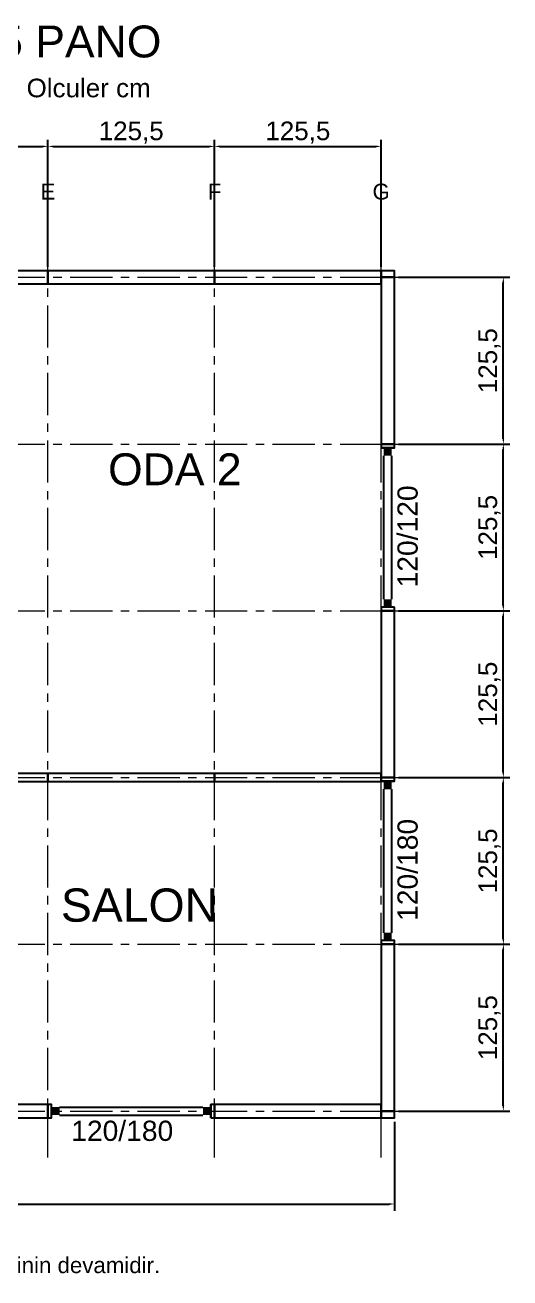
# Model space of a CAD drawing. Header units: centimetres. Extents: x -120 to 1933, y -1067 to 822.
# Drawn here: x 495 to 860, y -121 to 822 of the extents above; entities that cross this region are included whole.
import ezdxf
from ezdxf.enums import TextEntityAlignment as Align

# ---------------------------------------------------------------- set-up
doc = ezdxf.new("R2010")
doc.units = ezdxf.units.CM
doc.linetypes.add('CENTER', pattern=[50.8, 31.75, -6.35, 6.35, -6.35])
doc.layers.add('AKS', color=4, linetype='CENTER', lineweight=13)
for name, color, linetype in [('AKS_YAZI', 4, 'Continuous'), ('DIS_DUVAR_100', 30, 'Continuous'), ('IC_DUVAR_60', 30, 'Continuous'), ('KOSE_PROFIL_100', 8, 'Continuous'), ('ODA_ADLARI', 7, 'Continuous'), ('OLCULER', 7, 'Continuous'), ('PENCERE', 10, 'Continuous')]:
    doc.layers.add(name, color=color, linetype=linetype)
doc.styles.get("Standard").update_dxf_attribs({"font": 'Arial.ttf'})
doc.dimstyles.new('ISO-25', dxfattribs={"dimtxt": 2.5, "dimasz": 2.5, "dimexe": 1.25, "dimexo": 0.625, "dimtad": 1, "dimtxsty": 'Standard', "dimcen": 2.5, "dimadec": 0, "dimazin": 0, "dimtfac": 1, "dimtmove": 0, "dimatfit": 3, "dimfxl": 1, "dimarcsym": 0})

# ---------------------------------------------------------------- blocks, each defined once
blk = doc.blocks.new('BOM_D01_DIS_DOLU_1255_H')
blk.add_lwpolyline([(0, 0), (125.5, 0), (125.5, 10), (0, 10)], close=True)
blk = doc.blocks.new('BOM_P02_PENCERE_1200x1800')
at = {"layer": 'PENCERE', "color": 1}
for p, q in [((53839.87, 6703.82), (53839.87, 6713.82)), ((53845.87, 6711.82), (53953.87, 6711.82)), ((53845.87, 6705.82), (53953.87, 6705.82)), ((53959.87, 6703.82), (53959.87, 6713.82))]:
    blk.add_line(p, q, dxfattribs=at)
for points in [[(53839.87, 6705.82), (53845.87, 6705.82), (53839.87, 6711.82), (53845.87, 6711.82)], [(53959.87, 6705.82), (53953.87, 6705.82), (53959.87, 6711.82), (53953.87, 6711.82)]]:
    blk.add_solid(points, dxfattribs=at)
at = {"layer": 'PENCERE', "color": 0, "lineweight": 25}
blk.add_text('120/180', height=15.217, dxfattribs=at).set_placement((53854.7, 6686.34))
blk = doc.blocks.new('BOM_D03_DIS_P120180_1255_H')
for points in [[(0, 0), (2.75, 0), (2.75, 10), (0, 10)], [(122.75, 0), (125.5, 0), (125.5, 10), (122.75, 10)]]:
    blk.add_lwpolyline(points, close=True)
blk.add_blockref('BOM_P02_PENCERE_1200x1800', (-53837.12, -6703.82))
blk = doc.blocks.new('BOM_D01_DIS_DOLU_1255_V')
blk.add_lwpolyline([(0, 0), (10, 0), (10, 125.5), (0, 125.5)], close=True)
blk = doc.blocks.new('BOM_D03_DIS_P120180_1255_V')
for points in [[(0, 122.75), (10, 122.75), (10, 125.5), (0, 125.5)], [(0, 0), (10, 0), (10, 2.75), (0, 2.75)]]:
    blk.add_lwpolyline(points, close=True)
at = {"rotation": 90}
blk.add_blockref('BOM_P02_PENCERE_1200x1800', (6713.82, -53837.12), dxfattribs=at)
blk = doc.blocks.new('BOM_P01_PENCERE_1200x1200')
at = {"layer": 'PENCERE', "color": 1}
for p, q in [((53387.01, 8192.86), (53397.01, 8192.86)), ((53389.01, 8186.86), (53389.01, 8078.86)), ((53395.01, 8186.86), (53395.01, 8078.86)), ((53387.01, 8072.86), (53397.01, 8072.86))]:
    blk.add_line(p, q, dxfattribs=at)
for points in [[(53389.01, 8192.86), (53389.01, 8186.86), (53395.01, 8192.86), (53395.01, 8186.86)], [(53389.01, 8072.86), (53389.01, 8078.86), (53395.01, 8072.86), (53395.01, 8078.86)]]:
    blk.add_solid(points, dxfattribs=at)
at = {"layer": 'PENCERE', "color": 0, "lineweight": 25}
blk.add_text('120/120', height=15.217, rotation=270, dxfattribs=at).set_placement((53369.52, 8178.03))
blk = doc.blocks.new('BOM_D02_DIS_P120120_1255_V')
for points in [[(0, 122.75), (10, 122.75), (10, 125.5), (0, 125.5)], [(0, 0), (10, 0), (10, 2.75), (0, 2.75)]]:
    blk.add_lwpolyline(points, close=True)
blk.add_blockref('BOM_P01_PENCERE_1200x1200', (-53387.01, -8070.11))
blk = doc.blocks.new('BOM_B02_DIS_KOSE_100x50')
blk.add_lwpolyline([(0, 0), (10, 0), (10, 5), (0, 5)], close=True)
blk = doc.blocks.new('BOM_I01_IC_DOLU_1255_H')
blk.add_lwpolyline([(0, 0), (125.5, 0), (125.5, 6), (0, 6)], close=True)
blk = doc.blocks.new('*D47')
at = {"layer": 'Defpoints', "color": 0, "transparency": 16777216}
for p in [(0, 0), (773, 0), (773, -65)]:
    blk.add_point(p, dxfattribs=at)
at = {"layer": 'OLCULER', "color": 0, "lineweight": -2, "transparency": 16777216}
for p, q in [((0, -3), (0, -70)), ((773, -3), (773, -70)), ((4, -65), (769, -65))]:
    blk.add_line(p, q, dxfattribs=at)
at = {"layer": 'OLCULER', "color": 0, "transparency": 16777216}
for points in [[(4, -64.33), (4, -65.67), (0, -65)], [(769, -64.33), (769, -65.67), (773, -65)]]:
    blk.add_solid(points, dxfattribs=at)
at = {"layer": 'OLCULER', "color": 0, "transparency": 16777216, "insert": (386.5, -55.85), "char_height": 14, "attachment_point": 5}
blk.add_mtext('773', dxfattribs=at)
blk = doc.blocks.new('*D52')
at = {"layer": 'Defpoints', "color": 0, "transparency": 16777216}
for p in [(512, 731), (386.5, 637.5), (512, 637.5)]:
    blk.add_point(p, dxfattribs=at)
at = {"layer": 'OLCULER', "color": 0, "lineweight": -2, "transparency": 16777216}
for p, q in [((386.5, 640.5), (386.5, 736)), ((512, 640.5), (512, 736)), ((390.5, 731), (508, 731))]:
    blk.add_line(p, q, dxfattribs=at)
at = {"layer": 'OLCULER', "color": 0, "transparency": 16777216}
for points in [[(390.5, 731.67), (390.5, 730.33), (386.5, 731)], [(508, 731.67), (508, 730.33), (512, 731)]]:
    blk.add_solid(points, dxfattribs=at)
at = {"layer": 'OLCULER', "color": 0, "transparency": 16777216, "insert": (449.25, 741.41), "char_height": 14, "attachment_point": 5}
blk.add_mtext('125,5', dxfattribs=at)
blk = doc.blocks.new('*D53')
at = {"layer": 'Defpoints', "color": 0, "transparency": 16777216}
for p in [(637.5, 731), (512, 637.5), (637.5, 637.5)]:
    blk.add_point(p, dxfattribs=at)
at = {"layer": 'OLCULER', "color": 0, "lineweight": -2, "transparency": 16777216}
for p, q in [((512, 640.5), (512, 736)), ((637.5, 640.5), (637.5, 736)), ((516, 731), (633.5, 731))]:
    blk.add_line(p, q, dxfattribs=at)
at = {"layer": 'OLCULER', "color": 0, "transparency": 16777216}
for points in [[(516, 731.67), (516, 730.33), (512, 731)], [(633.5, 731.67), (633.5, 730.33), (637.5, 731)]]:
    blk.add_solid(points, dxfattribs=at)
at = {"layer": 'OLCULER', "color": 0, "transparency": 16777216, "insert": (574.75, 741.41), "char_height": 14, "attachment_point": 5}
blk.add_mtext('125,5', dxfattribs=at)
blk = doc.blocks.new('*D54')
at = {"layer": 'Defpoints', "color": 0, "transparency": 16777216}
for p in [(763, 731), (637.5, 637.5), (763, 637.5)]:
    blk.add_point(p, dxfattribs=at)
at = {"layer": 'OLCULER', "color": 0, "lineweight": -2, "transparency": 16777216}
for p, q in [((637.5, 640.5), (637.5, 736)), ((763, 640.5), (763, 736)), ((641.5, 731), (759, 731))]:
    blk.add_line(p, q, dxfattribs=at)
at = {"layer": 'OLCULER', "color": 0, "transparency": 16777216}
for points in [[(641.5, 731.67), (641.5, 730.33), (637.5, 731)], [(759, 731.67), (759, 730.33), (763, 731)]]:
    blk.add_solid(points, dxfattribs=at)
at = {"layer": 'OLCULER', "color": 0, "transparency": 16777216, "insert": (700.25, 741.41), "char_height": 14, "attachment_point": 5}
blk.add_mtext('125,5', dxfattribs=at)
blk = doc.blocks.new('*D55')
at = {"layer": 'Defpoints', "color": 0, "transparency": 16777216}
for p in [(773, 130.5), (855, 130.5), (773, 5)]:
    blk.add_point(p, dxfattribs=at)
at = {"layer": 'OLCULER', "color": 0, "lineweight": -2, "transparency": 16777216}
for p, q in [((776, 130.5), (860, 130.5)), ((855, 9), (855, 126.5)), ((776, 5), (860, 5))]:
    blk.add_line(p, q, dxfattribs=at)
at = {"layer": 'OLCULER', "color": 0, "transparency": 16777216}
for points in [[(854.33, 126.5), (855.67, 126.5), (855, 130.5)], [(854.33, 9), (855.67, 9), (855, 5)]]:
    blk.add_solid(points, dxfattribs=at)
at = {"layer": 'OLCULER', "color": 0, "transparency": 16777216, "insert": (844.59, 67.75), "char_height": 14, "attachment_point": 5, "rotation": 90}
blk.add_mtext('125,5', dxfattribs=at)
blk = doc.blocks.new('*D56')
at = {"layer": 'Defpoints', "color": 0, "transparency": 16777216}
for p in [(773, 256), (855, 256), (773, 130.5)]:
    blk.add_point(p, dxfattribs=at)
at = {"layer": 'OLCULER', "color": 0, "lineweight": -2, "transparency": 16777216}
for p, q in [((776, 256), (860, 256)), ((855, 134.5), (855, 252)), ((776, 130.5), (860, 130.5))]:
    blk.add_line(p, q, dxfattribs=at)
at = {"layer": 'OLCULER', "color": 0, "transparency": 16777216}
for points in [[(854.33, 252), (855.67, 252), (855, 256)], [(854.33, 134.5), (855.67, 134.5), (855, 130.5)]]:
    blk.add_solid(points, dxfattribs=at)
at = {"layer": 'OLCULER', "color": 0, "transparency": 16777216, "insert": (844.59, 193.25), "char_height": 14, "attachment_point": 5, "rotation": 90}
blk.add_mtext('125,5', dxfattribs=at)
blk = doc.blocks.new('*D57')
at = {"layer": 'Defpoints', "color": 0, "transparency": 16777216}
for p in [(773, 381.5), (855, 381.5), (773, 256)]:
    blk.add_point(p, dxfattribs=at)
at = {"layer": 'OLCULER', "color": 0, "lineweight": -2, "transparency": 16777216}
for p, q in [((776, 381.5), (860, 381.5)), ((855, 260), (855, 377.5)), ((776, 256), (860, 256))]:
    blk.add_line(p, q, dxfattribs=at)
at = {"layer": 'OLCULER', "color": 0, "transparency": 16777216}
for points in [[(854.33, 377.5), (855.67, 377.5), (855, 381.5)], [(854.33, 260), (855.67, 260), (855, 256)]]:
    blk.add_solid(points, dxfattribs=at)
at = {"layer": 'OLCULER', "color": 0, "transparency": 16777216, "insert": (844.59, 318.75), "char_height": 14, "attachment_point": 5, "rotation": 90}
blk.add_mtext('125,5', dxfattribs=at)
blk = doc.blocks.new('*D58')
at = {"layer": 'Defpoints', "color": 0, "transparency": 16777216}
for p in [(773, 507), (855, 507), (773, 381.5)]:
    blk.add_point(p, dxfattribs=at)
at = {"layer": 'OLCULER', "color": 0, "lineweight": -2, "transparency": 16777216}
for p, q in [((776, 507), (860, 507)), ((855, 385.5), (855, 503)), ((776, 381.5), (860, 381.5))]:
    blk.add_line(p, q, dxfattribs=at)
at = {"layer": 'OLCULER', "color": 0, "transparency": 16777216}
for points in [[(854.33, 503), (855.67, 503), (855, 507)], [(854.33, 385.5), (855.67, 385.5), (855, 381.5)]]:
    blk.add_solid(points, dxfattribs=at)
at = {"layer": 'OLCULER', "color": 0, "transparency": 16777216, "insert": (844.59, 444.25), "char_height": 14, "attachment_point": 5, "rotation": 90}
blk.add_mtext('125,5', dxfattribs=at)
blk = doc.blocks.new('*D59')
at = {"layer": 'Defpoints', "color": 0, "transparency": 16777216}
for p in [(773, 632.5), (855, 632.5), (773, 507)]:
    blk.add_point(p, dxfattribs=at)
at = {"layer": 'OLCULER', "color": 0, "lineweight": -2, "transparency": 16777216}
for p, q in [((776, 632.5), (860, 632.5)), ((855, 511), (855, 628.5)), ((776, 507), (860, 507))]:
    blk.add_line(p, q, dxfattribs=at)
at = {"layer": 'OLCULER', "color": 0, "transparency": 16777216}
for points in [[(854.33, 628.5), (855.67, 628.5), (855, 632.5)], [(854.33, 511), (855.67, 511), (855, 507)]]:
    blk.add_solid(points, dxfattribs=at)
at = {"layer": 'OLCULER', "color": 0, "transparency": 16777216, "insert": (844.59, 569.75), "char_height": 14, "attachment_point": 5, "rotation": 90}
blk.add_mtext('125,5', dxfattribs=at)

msp = doc.modelspace()

# ---------------------------------------------------------------- linework, layer by layer
at = {"layer": 'AKS'}
for p, q in [((512, -30), (512, 675)), ((637.5, -30), (637.5, 675)), ((763, -30), (763, 675)), ((-30, 632.5), (800, 632.5)), ((-30, 507), (800, 507)), ((-30, 381.5), (800, 381.5)), ((-30, 256), (800, 256)), ((-30, 130.5), (800, 130.5)), ((-30, 5), (800, 5))]:
    msp.add_line(p, q, dxfattribs=at)

# ---------------------------------------------------------------- block references
at = {"layer": 'DIS_DUVAR_100'}
for name, p in [('BOM_D01_DIS_DOLU_1255_H', (386.5, 627.5)), ('BOM_D01_DIS_DOLU_1255_H', (512, 627.5)), ('BOM_D01_DIS_DOLU_1255_H', (637.5, 627.5)), ('BOM_D01_DIS_DOLU_1255_V', (763, 507)), ('BOM_D01_DIS_DOLU_1255_V', (763, 256)), ('BOM_D03_DIS_P120180_1255_V', (763, 130.5)), ('BOM_D01_DIS_DOLU_1255_V', (763, 5)), ('BOM_D01_DIS_DOLU_1255_H', (386.5, 0)), ('BOM_D03_DIS_P120180_1255_H', (512, 0)), ('BOM_D01_DIS_DOLU_1255_H', (637.5, 0))]:
    msp.add_blockref(name, p, dxfattribs=at)
at = {"layer": 'DIS_DUVAR_100', "rotation": 180}
msp.add_blockref('BOM_D02_DIS_P120120_1255_V', (773, 507), dxfattribs=at)
at = {"layer": 'IC_DUVAR_60'}
for p in [(386.5, 253), (512, 253), (637.5, 253)]:
    msp.add_blockref('BOM_I01_IC_DOLU_1255_H', p, dxfattribs=at)
at = {"layer": 'KOSE_PROFIL_100'}
for p in [(763, 632.5), (763, 0)]:
    msp.add_blockref('BOM_B02_DIS_KOSE_100x50', p, dxfattribs=at)

# ---------------------------------------------------------------- texts
at = {"layer": 'AKS_YAZI'}
for s, p in [('E', (512, 697)), ('F', (637.5, 697)), ('G', (763, 697))]:
    msp.add_text(s, height=12, dxfattribs=at).set_placement(p, align=Align.MIDDLE_CENTER)
at = {"layer": 'ODA_ADLARI'}
for s, height, p in [('CUMBALI 2+1 - 6 x 5 PANO', 24, (386.5, 810)), ('On cephe 6 pano | Derinlik 5 pano | Olculer cm', 14, (386.5, 775)), ('ODA 2', 24, (607.625, 488)), ('SALON', 25, (581, 160)), ('Mutfak/salon acik siniri veranda yan duvarinin devamidir.', 12, (386.5, -111))]:
    msp.add_text(s, height=height, dxfattribs=at).set_placement(p, align=Align.MIDDLE_CENTER)

# ---------------------------------------------------------------- dimensions: what is measured, and where the dimension line sits
at = {"layer": 'OLCULER'}
for base, p1, p2, picture, middle in [((512, 731), (386.5, 637.5), (512, 637.5), '*D52', (449.25, 741.4134)), ((637.5, 731), (512, 637.5), (637.5, 637.5), '*D53', (574.75, 741.4134)), ((763, 731), (637.5, 637.5), (763, 637.5), '*D54', (700.25, 741.4134)), ((773, -65), (0, 0), (773, 0), '*D47', (386.5, -55.8472))]:
    dim = msp.add_linear_dim(base=base, p1=p1, p2=p2, dimstyle='ISO-25', override={"dimtxt": 14, "dimasz": 4, "dimexe": 5, "dimexo": 3, "dimgap": 2, "dimtix": 1, "dimatfit": 1}, dxfattribs=at)
    dim.commit()
    dim.dimension.update_dxf_attribs({"geometry": picture, "text_midpoint": middle})
for base, p1, p2, picture, middle in [((855, 632.5), (773, 507), (773, 632.5), '*D59', (844.5866, 569.75)), ((855, 507), (773, 381.5), (773, 507), '*D58', (844.5866, 444.25)), ((855, 381.5), (773, 256), (773, 381.5), '*D57', (844.5866, 318.75)), ((855, 256), (773, 130.5), (773, 256), '*D56', (844.5866, 193.25)), ((855, 130.5), (773, 5), (773, 130.5), '*D55', (844.5866, 67.75))]:
    dim = msp.add_linear_dim(base=base, p1=p1, p2=p2, angle=90, dimstyle='ISO-25', override={"dimtxt": 14, "dimasz": 4, "dimexe": 5, "dimexo": 3, "dimgap": 2, "dimtix": 1, "dimatfit": 1}, dxfattribs=at)
    dim.commit()
    dim.dimension.update_dxf_attribs({"geometry": picture, "text_midpoint": middle})

doc.saveas('drawing.dxf')
